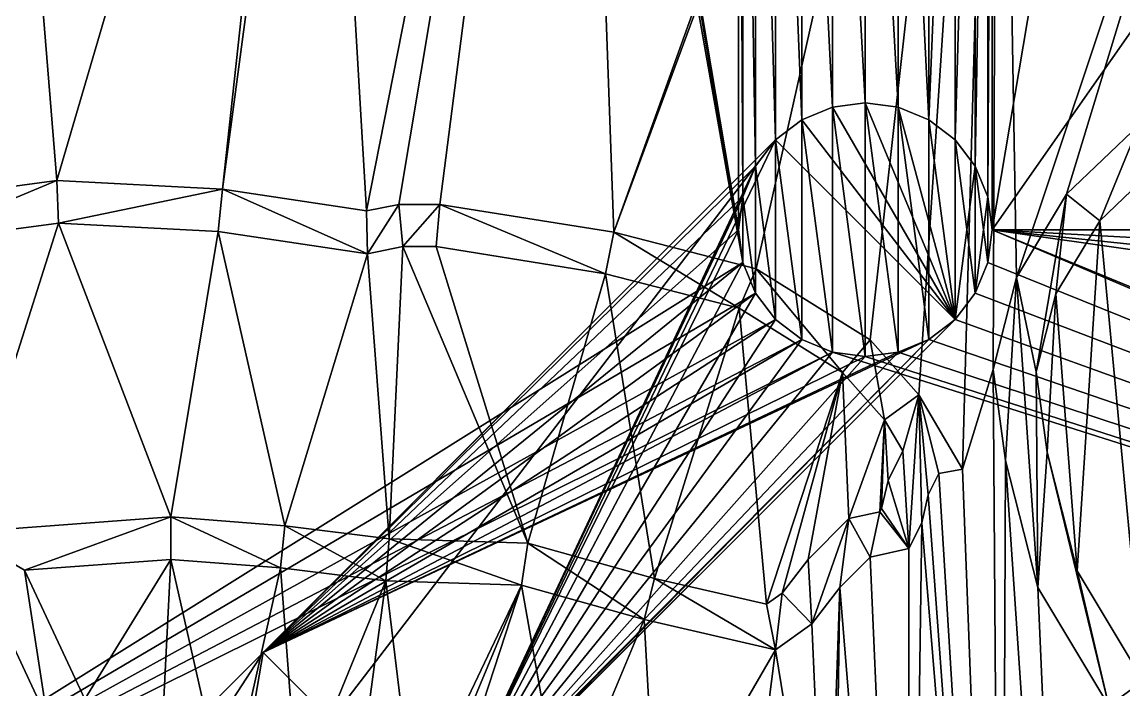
# Model space of a CAD drawing. Extents: x 10 to 110, y 10 to 115.
# Drawn here: x 45.03 to 58.06, y 49.56 to 57.46 of the extents above; entities that cross this region are included whole.
import ezdxf

# ---------------------------------------------------------------- set-up
doc = ezdxf.new("R2010")
doc.units = 0
doc.header["$MEASUREMENT"] = 0
doc.layers.add('STL2DXF', color=7, linetype='Continuous')

msp = doc.modelspace()

# ---------------------------------------------------------------- linework, layer by layer
at = {"layer": 'STL2DXF'}
for points in [[(53.5, 65, 5.5), (43.375, 115, 5.5), (53.5, 55, 5.5)], [(43.375, 112.125, 5.5), (53.551, 54.612, 5.5), (43.375, 115, 5.5)], [(43.375, 115, 5.5), (53.551, 54.612, 5.5), (53.5, 55, 5.5)], [(66.625, 115, 5.5), (56.5, 65, 5.5), (56.5, 55, 5.5)], [(66.625, 115, 5.5), (56.5, 55, 5.5), (63.5, 65, 5.5)], [(43.375, 112.125, 5.5), (41.175, 46.875, 5.5), (53.551, 54.612, 5.5)], [(51.569, 67.749, -0.6), (70, 105, -0.6), (52.028, 54.969, -0.6)], [(52.028, 54.969, -0.6), (70, 105, -0.6), (56.569, 67.249, -0.6)], [(49.102, 55.224, -0.6), (48.569, 64.249, -0.6), (51.569, 67.749, -0.6)], [(49.102, 55.224, -0.6), (51.569, 67.749, -0.6), (49.484, 55.3, -0.6)], [(49.484, 55.3, -0.6), (51.569, 67.749, -0.6), (49.967, 55.3, -0.6)], [(49.967, 55.3, -0.6), (51.569, 67.749, -0.6), (52.028, 54.969, -0.6)], [(52.028, 54.969, -0.6), (56.569, 67.249, -0.6), (53.708, 54.537, -0.6)], [(53.708, 54.537, -0.6), (56.569, 67.249, -0.6), (55.056, 53.697, -0.6)], [(55.056, 53.697, -0.6), (56.569, 67.249, -0.6), (55.635, 53.048, -0.6)], [(55.635, 53.048, -0.6), (56.569, 67.249, -0.6), (56.15, 52.17, -0.6)], [(56.15, 52.17, -0.6), (56.569, 67.249, -0.6), (56.513, 53.347, -0.6)], [(56.569, 67.249, -0.6), (56.787, 54.435, -0.6), (56.513, 53.347, -0.6)], [(56.787, 54.435, -0.6), (56.569, 67.249, -0.6), (60.069, 64.249, -0.6)], [(43.53, 55.326, -0.6), (44.569, 66.249, -0.6), (45.438, 55.58, -0.6)], [(45.438, 55.58, -0.6), (44.569, 66.249, -0.6), (48.569, 66.249, -0.6)], [(45.438, 55.58, -0.6), (48.569, 66.249, -0.6), (47.397, 55.478, -0.6)], [(47.397, 55.478, -0.6), (48.569, 66.249, -0.6), (48.569, 64.249, -0.6)], [(53.551, 55.388, 5.5), (53.5, 65, 5.5), (53.5, 55, 5.5)], [(53.5, 65, 5.5), (53.551, 55.388, 5.5), (53.551, 64.612, 5.5)], [(56.449, 64.612, 5.5), (56.449, 55.388, 5.5), (56.5, 65, 5.5)], [(56.5, 65, 5.5), (56.449, 55.388, 5.5), (56.5, 55, 5.5)], [(63.5, 65, 5.5), (56.5, 55, 5.5), (63.5, 55, 5.5)], [(53.551, 64.612, 5.5), (53.551, 55.388, 5.5), (53.701, 55.75, 5.5)], [(53.551, 64.612, 5.5), (53.701, 55.75, 5.5), (53.701, 64.25, 5.5)], [(56.299, 64.25, 5.5), (56.299, 55.75, 5.5), (56.449, 64.612, 5.5)], [(56.449, 64.612, 5.5), (56.299, 55.75, 5.5), (56.449, 55.388, 5.5)], [(47.397, 55.478, -0.6), (48.569, 64.249, -0.6), (49.102, 55.224, -0.6)], [(53.701, 64.25, 5.5), (53.701, 55.75, 5.5), (53.939, 56.061, 5.5)], [(53.701, 64.25, 5.5), (53.939, 56.061, 5.5), (53.939, 63.939, 5.5)], [(56.061, 63.939, 5.5), (56.061, 56.061, 5.5), (56.299, 64.25, 5.5)], [(56.299, 64.25, 5.5), (56.061, 56.061, 5.5), (56.299, 55.75, 5.5)], [(56.787, 54.435, -0.6), (60.069, 64.249, -0.6), (57.378, 55.421, -0.6)], [(57.378, 55.421, -0.6), (60.069, 64.249, -0.6), (58.237, 56.242, -0.6)], [(53.939, 63.939, 5.5), (53.939, 56.061, 5.5), (54.25, 56.299, 5.5)], [(53.939, 63.939, 5.5), (54.25, 56.299, 5.5), (54.25, 63.701, 5.5)], [(55.75, 63.701, 5.5), (55.75, 56.299, 5.5), (56.061, 63.939, 5.5)], [(56.061, 63.939, 5.5), (55.75, 56.299, 5.5), (56.061, 56.061, 5.5)], [(54.25, 63.701, 5.5), (54.25, 56.299, 5.5), (54.612, 56.449, 5.5)], [(54.25, 63.701, 5.5), (54.612, 56.449, 5.5), (54.612, 63.551, 5.5)], [(55.388, 63.551, 5.5), (55.75, 56.299, 5.5), (55.75, 63.701, 5.5)], [(54.612, 63.551, 5.5), (54.612, 56.449, 5.5), (55, 56.5, 5.5)], [(54.612, 63.551, 5.5), (55, 56.5, 5.5), (55, 63.5, 5.5)], [(55, 63.5, 5.5), (55.388, 56.449, 5.5), (55.388, 63.551, 5.5)], [(55, 63.5, 5.5), (55, 56.5, 5.5), (55.388, 56.449, 5.5)], [(55.388, 63.551, 5.5), (55.388, 56.449, 5.5), (55.75, 56.299, 5.5)], [(54.25, 56.299, 5.5), (54.612, 56.449), (54.25, 56.299)], [(54.612, 56.449), (54.25, 56.299, 5.5), (54.612, 56.449, 5.5)], [(54.25, 56.299, 5.5), (54.612, 53.551, 5.5), (54.612, 56.449, 5.5)], [(56.061, 53.939), (54.25, 56.299), (54.612, 56.449)], [(54.25, 56.299), (56.061, 53.939), (54.612, 56.449)], [(54.612, 56.449, 5.5), (54.25, 56.299), (54.612, 56.449)], [(54.25, 56.299), (54.612, 56.449, 5.5), (54.25, 56.299, 5.5)], [(54.612, 56.449, 5.5), (55, 56.5), (54.612, 56.449)], [(55, 56.5), (54.612, 56.449, 5.5), (55, 56.5, 5.5)], [(54.612, 56.449, 5.5), (55, 53.5, 5.5), (55, 56.5, 5.5)], [(56.061, 53.939), (54.612, 56.449), (55, 56.5)], [(54.612, 56.449), (56.061, 53.939), (55, 56.5)], [(55, 56.5, 5.5), (54.612, 56.449), (55, 56.5)], [(54.612, 56.449), (55, 56.5, 5.5), (54.612, 56.449, 5.5)], [(54.612, 56.449, 5.5), (54.612, 53.551, 5.5), (55, 53.5, 5.5)], [(55, 56.5, 5.5), (55.388, 56.449), (55, 56.5)], [(55.388, 56.449), (55, 56.5, 5.5), (55.388, 56.449, 5.5)], [(55, 56.5, 5.5), (55, 53.5, 5.5), (55.388, 53.551, 5.5)], [(55, 56.5, 5.5), (55.388, 53.551, 5.5), (55.388, 56.449, 5.5)], [(56.061, 53.939), (55, 56.5), (55.388, 56.449)], [(55, 56.5), (56.061, 53.939), (55.388, 56.449)], [(55.388, 56.449, 5.5), (55, 56.5), (55.388, 56.449)], [(55, 56.5), (55.388, 56.449, 5.5), (55, 56.5, 5.5)], [(55.388, 56.449), (55.75, 56.299, 5.5), (55.75, 56.299)], [(55.75, 56.299, 5.5), (55.388, 56.449), (55.388, 56.449, 5.5)], [(55.388, 56.449, 5.5), (55.388, 53.551, 5.5), (55.75, 53.701, 5.5)], [(55.388, 56.449, 5.5), (55.75, 53.701, 5.5), (55.75, 56.299, 5.5)], [(56.061, 53.939), (55.388, 56.449), (55.75, 56.299)], [(55.388, 56.449), (56.061, 53.939), (55.75, 56.299)], [(55.75, 56.299, 5.5), (55.388, 56.449), (55.75, 56.299)], [(55.388, 56.449), (55.75, 56.299, 5.5), (55.388, 56.449, 5.5)], [(53.939, 56.061), (54.25, 56.299, 5.5), (54.25, 56.299)], [(54.25, 56.299, 5.5), (53.939, 56.061), (53.939, 56.061, 0.5)], [(54.25, 56.299, 5.5), (53.939, 56.061, 0.5), (53.939, 56.061, 5.5)], [(53.939, 56.061, 5.5), (54.25, 53.701, 5.5), (54.25, 56.299, 5.5)], [(56.061, 53.939), (53.939, 56.061), (54.25, 56.299)], [(53.939, 56.061), (56.061, 53.939), (54.25, 56.299)], [(54.25, 56.299, 5.5), (53.939, 56.061), (54.25, 56.299)], [(53.939, 56.061), (54.25, 56.299, 5.5), (53.939, 56.061, 0.5)], [(53.939, 56.061, 0.5), (54.25, 56.299, 5.5), (53.939, 56.061, 5.5)], [(54.25, 56.299, 5.5), (54.25, 53.701, 5.5), (54.612, 53.551, 5.5)], [(55.75, 56.299), (56.061, 56.061, 5.5), (56.061, 56.061)], [(56.061, 56.061, 5.5), (55.75, 56.299), (55.75, 56.299, 5.5)], [(55.75, 56.299, 5.5), (55.75, 53.701, 5.5), (56.061, 53.939, 5.5)], [(55.75, 56.299, 5.5), (56.061, 53.939, 5.5), (56.061, 56.061, 5.5)], [(56.061, 53.939), (55.75, 56.299), (56.061, 56.061)], [(55.75, 56.299), (56.061, 53.939), (56.061, 56.061)], [(56.061, 56.061, 5.5), (55.75, 56.299), (56.061, 56.061)], [(55.75, 56.299), (56.061, 56.061, 5.5), (55.75, 56.299, 5.5)], [(57.772, 55.106, -0.4), (57.378, 55.421, -0.4), (58.237, 56.242, -0.4)], [(58.237, 56.242, -0.4), (57.378, 55.421, -0.6), (58.237, 56.242, -0.6)], [(57.378, 55.421, -0.6), (58.237, 56.242, -0.4), (57.378, 55.421, -0.4)], [(57.772, 55.106, -0.4), (58.237, 56.242, -0.4), (58.337, 55.646, -0.4)], [(53.939, 56.061, 0.5), (37.879, 40), (53.939, 56.061)], [(37.879, 40), (53.939, 56.061, 0.5), (47.879, 50, 0.5)], [(37.879, 40), (40, 37.879), (53.939, 56.061)], [(53.939, 56.061), (40, 37.879), (56.061, 53.939)], [(47.879, 50, 0.5), (53.939, 56.061), (47.879, 50)], [(53.939, 56.061), (47.879, 50, 0.5), (53.939, 56.061, 0.5)], [(47.879, 50, 0.5), (53.701, 55.75, 0.5), (53.939, 56.061, 0.5)], [(50, 47.879), (47.879, 50), (53.939, 56.061)], [(53.701, 55.75, 0.5), (47.879, 50, 0.5), (53.939, 56.061, 0.5)], [(50, 47.879), (53.939, 56.061), (56.061, 53.939)], [(53.701, 55.75, 5.5), (53.939, 53.939, 5.5), (53.939, 56.061, 5.5)], [(53.939, 56.061, 5.5), (53.701, 55.75, 0.5), (53.701, 55.75, 5.5)], [(53.701, 55.75, 0.5), (53.939, 56.061, 5.5), (53.939, 56.061, 0.5)], [(53.939, 56.061, 0.5), (53.701, 55.75, 5.5), (53.701, 55.75, 0.5)], [(53.701, 55.75, 5.5), (53.939, 56.061, 0.5), (53.939, 56.061, 5.5)], [(53.939, 56.061, 5.5), (53.939, 53.939, 5.5), (54.25, 53.701, 5.5)], [(56.061, 56.061), (56.299, 55.75, 5.5), (56.299, 55.75)], [(56.299, 55.75, 5.5), (56.061, 56.061), (56.061, 56.061, 5.5)], [(56.061, 56.061, 5.5), (56.061, 53.939, 5.5), (56.299, 54.25, 5.5)], [(56.061, 56.061, 5.5), (56.299, 54.25, 5.5), (56.299, 55.75, 5.5)], [(56.061, 53.939), (56.061, 56.061), (56.299, 55.75)], [(56.061, 56.061), (56.061, 53.939), (56.299, 54.25)], [(56.061, 56.061), (56.299, 54.25), (56.299, 55.75)], [(56.061, 56.061, 5.5), (56.299, 55.75), (56.299, 55.75, 5.5)], [(56.299, 55.75), (56.061, 56.061, 5.5), (56.061, 56.061)], [(47.879, 50, 0.5), (50, 47.879, 0.5), (53.701, 55.75, 0.5)], [(53.551, 55.388, 0.5), (47.879, 50, 0.5), (53.701, 55.75, 0.5)], [(53.701, 55.75, 0.5), (50, 47.879, 0.5), (53.551, 55.388, 0.5)], [(53.551, 55.388, 5.5), (53.701, 54.25, 5.5), (53.701, 55.75, 5.5)], [(53.701, 55.75, 5.5), (53.551, 55.388, 0.5), (53.551, 55.388, 5.5)], [(53.551, 55.388, 0.5), (53.701, 55.75, 5.5), (53.701, 55.75, 0.5)], [(53.701, 55.75, 0.5), (53.551, 55.388, 5.5), (53.551, 55.388, 0.5)], [(53.551, 55.388, 5.5), (53.701, 55.75, 0.5), (53.701, 55.75, 5.5)], [(53.701, 55.75, 5.5), (53.701, 54.25, 5.5), (53.939, 53.939, 5.5)], [(56.061, 53.939), (56.299, 55.75), (56.299, 54.25)], [(56.299, 55.75), (56.449, 55.388, 5.5), (56.449, 55.388)], [(56.449, 55.388, 5.5), (56.299, 55.75), (56.299, 55.75, 5.5)], [(56.299, 55.75, 5.5), (56.299, 54.25, 5.5), (56.449, 54.612, 5.5)], [(56.299, 55.75, 5.5), (56.449, 54.612, 5.5), (56.449, 55.388, 5.5)], [(56.299, 54.25), (56.299, 55.75), (56.449, 55.388)], [(56.299, 55.75), (56.299, 54.25), (56.449, 54.612)], [(56.299, 55.75), (56.449, 54.612), (56.449, 55.388)], [(56.299, 55.75, 5.5), (56.449, 55.388), (56.449, 55.388, 5.5)], [(56.449, 55.388), (56.299, 55.75, 5.5), (56.299, 55.75)], [(58.286, 49.667, -0.6), (57.772, 55.106, -0.6), (58.337, 55.646, -0.6)], [(57.772, 55.106, -0.6), (58.337, 55.646, -0.4), (58.337, 55.646, -0.6)], [(58.337, 55.646, -0.4), (57.772, 55.106, -0.6), (57.772, 55.106, -0.4)], [(43.653, 54.838, -0.4), (43.53, 55.326, -0.4), (45.438, 55.58, -0.4)], [(45.438, 55.58, -0.6), (43.53, 55.326, -0.4), (43.53, 55.326, -0.6)], [(43.53, 55.326, -0.4), (45.438, 55.58, -0.6), (45.438, 55.58, -0.4)], [(43.653, 54.838, -0.4), (45.438, 55.58, -0.4), (45.458, 55.078, -0.4)], [(45.458, 55.078, -0.4), (45.438, 55.58, -0.4), (47.397, 55.478, -0.4)], [(47.397, 55.478, -0.6), (45.438, 55.58, -0.4), (45.438, 55.58, -0.6)], [(45.438, 55.58, -0.4), (47.397, 55.478, -0.6), (47.397, 55.478, -0.4)], [(45.458, 55.078, -0.4), (47.397, 55.478, -0.4), (47.347, 54.98, -0.4)], [(47.347, 54.98, -0.4), (47.397, 55.478, -0.4), (49.115, 54.716, -0.4)], [(49.115, 54.716, -0.4), (47.397, 55.478, -0.4), (49.102, 55.224, -0.4)], [(49.102, 55.224, -0.6), (47.397, 55.478, -0.4), (47.397, 55.478, -0.6)], [(47.397, 55.478, -0.4), (49.102, 55.224, -0.6), (49.102, 55.224, -0.4)], [(47.879, 50, 0.5), (53.551, 55.388, 0.5), (53.5, 55, 0.5)], [(53.551, 55.388, 0.5), (50, 47.879, 0.5), (53.5, 55, 0.5)], [(53.551, 54.612, 5.5), (53.551, 55.388, 5.5), (53.5, 55, 5.5)], [(53.551, 55.388, 5.5), (53.5, 55, 0.5), (53.5, 55, 5.5)], [(53.5, 55, 0.5), (53.551, 55.388, 5.5), (53.551, 55.388, 0.5)], [(53.551, 55.388, 0.5), (53.5, 55, 5.5), (53.5, 55, 0.5)], [(53.5, 55, 5.5), (53.551, 55.388, 0.5), (53.551, 55.388, 5.5)], [(53.551, 55.388, 5.5), (53.551, 54.612, 5.5), (53.701, 54.25, 5.5)], [(56.299, 54.25), (56.449, 55.388), (56.449, 54.612)], [(56.449, 55.388), (56.5, 55, 5.5), (56.5, 55)], [(56.5, 55, 5.5), (56.449, 55.388), (56.449, 55.388, 5.5)], [(56.449, 55.388, 5.5), (56.449, 54.612, 5.5), (56.5, 55, 5.5)], [(56.449, 54.612), (56.449, 55.388), (56.5, 55)], [(56.449, 55.388), (56.449, 54.612), (56.5, 55)], [(56.449, 55.388, 5.5), (56.5, 55), (56.5, 55, 5.5)], [(56.5, 55), (56.449, 55.388, 5.5), (56.449, 55.388)], [(57.378, 55.421, -0.4), (57.021, 53.319, -0.4), (56.787, 54.435, -0.4)], [(57.378, 55.421, -0.6), (56.787, 54.435, -0.4), (56.787, 54.435, -0.6)], [(56.787, 54.435, -0.4), (57.378, 55.421, -0.6), (57.378, 55.421, -0.4)], [(57.021, 53.319, -0.4), (57.378, 55.421, -0.4), (57.253, 54.241, -0.4)], [(57.253, 54.241, -0.4), (57.378, 55.421, -0.4), (57.772, 55.106, -0.4)], [(49.115, 54.716, -0.4), (49.102, 55.224, -0.4), (49.484, 55.3, -0.4)], [(49.484, 55.3, -0.4), (49.102, 55.224, -0.6), (49.484, 55.3, -0.6)], [(49.102, 55.224, -0.6), (49.484, 55.3, -0.4), (49.102, 55.224, -0.4)], [(49.115, 54.716, -0.4), (49.484, 55.3, -0.4), (49.533, 54.8, -0.4)], [(49.533, 54.8, -0.4), (49.484, 55.3, -0.4), (49.967, 55.3, -0.4)], [(49.967, 55.3, -0.6), (49.484, 55.3, -0.4), (49.484, 55.3, -0.6)], [(49.484, 55.3, -0.4), (49.967, 55.3, -0.6), (49.967, 55.3, -0.4)], [(49.533, 54.8, -0.4), (49.967, 55.3, -0.4), (49.927, 54.8, -0.4)], [(49.927, 54.8, -0.4), (49.967, 55.3, -0.4), (51.926, 54.479, -0.4)], [(51.926, 54.479, -0.4), (49.967, 55.3, -0.4), (52.028, 54.969, -0.4)], [(52.028, 54.969, -0.6), (49.967, 55.3, -0.4), (49.967, 55.3, -0.6)], [(49.967, 55.3, -0.4), (52.028, 54.969, -0.6), (52.028, 54.969, -0.4)], [(44.297, 51.42, -0.6), (43.653, 54.838, -0.6), (45.458, 55.078, -0.6)], [(43.653, 54.838, -0.4), (45.458, 55.078, -0.6), (43.653, 54.838, -0.6)], [(45.458, 55.078, -0.6), (43.653, 54.838, -0.4), (45.458, 55.078, -0.4)], [(44.297, 51.42, -0.6), (45.458, 55.078, -0.6), (46.788, 51.603, -0.6)], [(46.788, 51.603, -0.6), (45.458, 55.078, -0.6), (47.347, 54.98, -0.6)], [(45.458, 55.078, -0.4), (47.347, 54.98, -0.6), (45.458, 55.078, -0.6)], [(47.347, 54.98, -0.6), (45.458, 55.078, -0.4), (47.347, 54.98, -0.4)], [(53.551, 54.612, 0.5), (47.879, 50, 0.5), (53.5, 55, 0.5)], [(50, 47.879, 0.5), (53.551, 54.612, 0.5), (53.5, 55, 0.5)], [(53.5, 55, 5.5), (53.551, 54.612, 0.5), (53.551, 54.612, 5.5)], [(53.551, 54.612, 0.5), (53.5, 55, 5.5), (53.5, 55, 0.5)], [(53.5, 55, 0.5), (53.551, 54.612, 5.5), (53.551, 54.612, 0.5)], [(53.551, 54.612, 5.5), (53.5, 55, 0.5), (53.5, 55, 5.5)], [(56.5, 55), (56.449, 54.612, 5.5), (56.449, 54.612)], [(56.449, 54.612, 5.5), (56.5, 55), (56.5, 55, 5.5)], [(56.449, 54.612, 5.5), (75.625, 46.875, 5.5), (56.5, 55, 5.5)], [(56.5, 55, 5.5), (56.449, 54.612), (56.449, 54.612, 5.5)], [(56.449, 54.612), (56.5, 55, 5.5), (56.5, 55)], [(56.5, 55, 5.5), (75.625, 46.875, 5.5), (68.625, 50, 5.5)], [(56.5, 55, 5.5), (68.625, 50, 5.5), (63.939, 53.939, 5.5)], [(56.5, 55, 5.5), (63.939, 53.939, 5.5), (63.701, 54.25, 5.5)], [(56.5, 55, 5.5), (63.701, 54.25, 5.5), (63.551, 54.612, 5.5)], [(56.5, 55, 5.5), (63.551, 54.612, 5.5), (63.5, 55, 5.5)], [(57.507, 50.965, -0.6), (57.253, 54.241, -0.6), (57.772, 55.106, -0.6)], [(57.253, 54.241, -0.4), (57.772, 55.106, -0.6), (57.253, 54.241, -0.6)], [(57.772, 55.106, -0.6), (57.253, 54.241, -0.4), (57.772, 55.106, -0.4)], [(57.507, 50.965, -0.6), (57.772, 55.106, -0.6), (58.286, 49.667, -0.6)], [(46.788, 51.603, -0.6), (47.347, 54.98, -0.6), (48.134, 51.497, -0.6)], [(48.134, 51.497, -0.6), (47.347, 54.98, -0.6), (49.115, 54.716, -0.6)], [(47.347, 54.98, -0.4), (49.115, 54.716, -0.6), (47.347, 54.98, -0.6)], [(49.115, 54.716, -0.6), (47.347, 54.98, -0.4), (49.115, 54.716, -0.4)], [(51.926, 54.479, -0.4), (52.028, 54.969, -0.4), (53.509, 54.072, -0.4)], [(53.509, 54.072, -0.4), (52.028, 54.969, -0.4), (53.708, 54.537, -0.4)], [(53.708, 54.537, -0.6), (52.028, 54.969, -0.4), (52.028, 54.969, -0.6)], [(52.028, 54.969, -0.4), (53.708, 54.537, -0.6), (53.708, 54.537, -0.4)], [(49.369, 51.346, -0.6), (49.115, 54.716, -0.6), (49.533, 54.8, -0.6)], [(49.115, 54.716, -0.6), (49.533, 54.8, -0.4), (49.533, 54.8, -0.6)], [(49.533, 54.8, -0.4), (49.115, 54.716, -0.6), (49.115, 54.716, -0.4)], [(49.369, 51.346, -0.6), (49.533, 54.8, -0.6), (51.011, 51.294, -0.6)], [(51.011, 51.294, -0.6), (49.533, 54.8, -0.6), (49.927, 54.8, -0.6)], [(49.533, 54.8, -0.4), (49.927, 54.8, -0.6), (49.533, 54.8, -0.6)], [(49.927, 54.8, -0.6), (49.533, 54.8, -0.4), (49.927, 54.8, -0.4)], [(51.011, 51.294, -0.6), (49.927, 54.8, -0.6), (51.926, 54.479, -0.6)], [(49.927, 54.8, -0.4), (51.926, 54.479, -0.6), (49.927, 54.8, -0.6)], [(51.926, 54.479, -0.6), (49.927, 54.8, -0.4), (51.926, 54.479, -0.4)], [(53.551, 54.612, 5.5), (41.175, 46.875, 5.5), (53.701, 54.25, 5.5)], [(53.701, 54.25, 0.5), (47.879, 50, 0.5), (53.551, 54.612, 0.5)], [(48.134, 51.497, -0.6), (49.115, 54.716, -0.6), (49.369, 51.346, -0.6)], [(53.551, 54.612, 0.5), (50, 47.879, 0.5), (53.701, 54.25, 0.5)], [(53.551, 54.612, 5.5), (53.701, 54.25, 0.5), (53.701, 54.25, 5.5)], [(53.701, 54.25, 0.5), (53.551, 54.612, 5.5), (53.551, 54.612, 0.5)], [(53.551, 54.612, 0.5), (53.701, 54.25, 5.5), (53.701, 54.25, 0.5)], [(53.701, 54.25, 5.5), (53.551, 54.612, 0.5), (53.551, 54.612, 5.5)], [(56.449, 54.612), (56.299, 54.25, 5.5), (56.299, 54.25)], [(56.299, 54.25, 5.5), (56.449, 54.612), (56.449, 54.612, 5.5)], [(56.299, 54.25, 5.5), (75.625, 46.875, 5.5), (56.449, 54.612, 5.5)], [(56.449, 54.612, 5.5), (56.299, 54.25), (56.299, 54.25, 5.5)], [(56.299, 54.25), (56.449, 54.612, 5.5), (56.449, 54.612)], [(51.011, 51.294, -0.6), (51.926, 54.479, -0.6), (52.508, 50.874, -0.6)], [(52.508, 50.874, -0.6), (51.926, 54.479, -0.6), (53.509, 54.072, -0.6)], [(51.926, 54.479, -0.4), (53.509, 54.072, -0.6), (51.926, 54.479, -0.6)], [(53.509, 54.072, -0.6), (51.926, 54.479, -0.4), (53.509, 54.072, -0.4)], [(53.509, 54.072, -0.4), (53.708, 54.537, -0.4), (54.731, 53.311, -0.4)], [(54.731, 53.311, -0.4), (53.708, 54.537, -0.4), (55.056, 53.697, -0.4)], [(55.056, 53.697, -0.6), (53.708, 54.537, -0.4), (53.708, 54.537, -0.6)], [(53.708, 54.537, -0.4), (55.056, 53.697, -0.6), (55.056, 53.697, -0.4)], [(56.787, 54.435, -0.4), (56.659, 52.272, -0.4), (56.513, 53.347, -0.4)], [(56.787, 54.435, -0.6), (56.513, 53.347, -0.4), (56.513, 53.347, -0.6)], [(56.513, 53.347, -0.4), (56.787, 54.435, -0.6), (56.787, 54.435, -0.4)], [(56.659, 52.272, -0.4), (56.787, 54.435, -0.4), (57.041, 50.771, -0.4)], [(57.041, 50.771, -0.4), (56.787, 54.435, -0.4), (57.021, 53.319, -0.4)], [(53.701, 54.25, 5.5), (41.175, 46.875, 5.5), (53.939, 53.939, 5.5)], [(53.939, 53.939, 0.5), (47.879, 50, 0.5), (53.701, 54.25, 0.5)], [(53.701, 54.25, 0.5), (50, 47.879, 0.5), (53.939, 53.939, 0.5)], [(53.701, 54.25, 5.5), (53.939, 53.939, 0.5), (53.939, 53.939, 5.5)], [(53.939, 53.939, 0.5), (53.701, 54.25, 5.5), (53.701, 54.25, 0.5)], [(53.701, 54.25, 0.5), (53.939, 53.939, 5.5), (53.939, 53.939, 0.5)], [(53.939, 53.939, 5.5), (53.701, 54.25, 0.5), (53.701, 54.25, 5.5)], [(56.299, 54.25), (56.061, 53.939, 0.5), (56.061, 53.939)], [(56.061, 53.939, 0.5), (56.299, 54.25), (56.061, 53.939, 5.5)], [(56.061, 53.939, 5.5), (56.299, 54.25), (56.299, 54.25, 5.5)], [(56.061, 53.939, 5.5), (75.625, 46.875, 5.5), (56.299, 54.25, 5.5)], [(56.299, 54.25, 5.5), (56.061, 53.939, 0.5), (56.061, 53.939, 5.5)], [(56.061, 53.939, 0.5), (56.299, 54.25, 5.5), (56.061, 53.939)], [(56.061, 53.939), (56.299, 54.25, 5.5), (56.299, 54.25)], [(57.253, 54.241, -0.6), (57.151, 52.368, -0.6), (57.021, 53.319, -0.6)], [(57.021, 53.319, -0.4), (57.253, 54.241, -0.6), (57.021, 53.319, -0.6)], [(57.253, 54.241, -0.6), (57.021, 53.319, -0.4), (57.253, 54.241, -0.4)], [(57.151, 52.368, -0.6), (57.253, 54.241, -0.6), (57.507, 50.965, -0.6)], [(52.508, 50.874, -0.6), (53.509, 54.072, -0.6), (53.831, 50.57, -0.6)], [(53.831, 50.57, -0.6), (53.509, 54.072, -0.6), (54.731, 53.311, -0.6)], [(53.509, 54.072, -0.4), (54.731, 53.311, -0.6), (53.509, 54.072, -0.6)], [(54.731, 53.311, -0.6), (53.509, 54.072, -0.4), (54.731, 53.311, -0.4)], [(40, 37.879), (47, 44.875, 0.5), (56.061, 53.939)], [(53.939, 53.939, 5.5), (41.175, 46.875, 5.5), (54.25, 53.701, 5.5)], [(47, 44.875, 0.5), (55.75, 53.701, 0.5), (56.061, 53.939, 0.5)], [(56.061, 53.939), (47, 44.875, 0.5), (56.061, 53.939, 0.5)], [(54.25, 53.701, 0.5), (47.879, 50, 0.5), (53.939, 53.939, 0.5)], [(56.061, 53.939), (50, 47.879, 0.5), (50, 47.879)], [(50, 47.879, 0.5), (56.061, 53.939), (56.061, 53.939, 0.5)], [(53.939, 53.939, 0.5), (50, 47.879, 0.5), (54.25, 53.701, 0.5)], [(55.75, 53.701, 0.5), (50, 47.879, 0.5), (56.061, 53.939, 0.5)], [(54.25, 53.701, 5.5), (53.939, 53.939, 0.5), (54.25, 53.701, 0.5)], [(53.939, 53.939, 0.5), (54.25, 53.701, 5.5), (53.939, 53.939, 5.5)], [(53.939, 53.939, 0.5), (54.25, 53.701, 5.5), (54.25, 53.701, 0.5)], [(54.25, 53.701, 5.5), (53.939, 53.939, 0.5), (53.939, 53.939, 5.5)], [(56.061, 53.939, 5.5), (55.75, 53.701, 0.5), (56.061, 53.939, 0.5)], [(55.75, 53.701, 0.5), (56.061, 53.939, 5.5), (55.75, 53.701, 5.5)], [(55.75, 53.701, 5.5), (75.625, 46.875, 5.5), (56.061, 53.939, 5.5)], [(55.75, 53.701, 0.5), (56.061, 53.939, 5.5), (56.061, 53.939, 0.5)], [(56.061, 53.939, 5.5), (55.75, 53.701, 0.5), (55.75, 53.701, 5.5)], [(54.25, 53.701, 5.5), (41.175, 46.875, 5.5), (54.612, 53.551, 5.5)], [(47, 44.875, 0.5), (47.879, 50, 0.5), (55.75, 53.701, 0.5)], [(55.75, 53.701, 0.5), (47.879, 50, 0.5), (55.388, 53.551, 0.5)], [(54.612, 53.551, 0.5), (47.879, 50, 0.5), (54.25, 53.701, 0.5)], [(54.25, 53.701, 0.5), (50, 47.879, 0.5), (54.612, 53.551, 0.5)], [(55.388, 53.551, 0.5), (50, 47.879, 0.5), (55.75, 53.701, 0.5)], [(54.612, 53.551, 5.5), (54.25, 53.701, 0.5), (54.612, 53.551, 0.5)], [(54.25, 53.701, 0.5), (54.612, 53.551, 5.5), (54.25, 53.701, 5.5)], [(54.25, 53.701, 5.5), (54.612, 53.551, 0.5), (54.25, 53.701, 0.5)], [(54.612, 53.551, 0.5), (54.25, 53.701, 5.5), (54.612, 53.551, 5.5)], [(54.731, 53.311, -0.4), (55.056, 53.697, -0.4), (55.229, 52.752, -0.4)], [(55.229, 52.752, -0.4), (55.056, 53.697, -0.4), (55.635, 53.048, -0.4)], [(55.635, 53.048, -0.4), (55.056, 53.697, -0.6), (55.635, 53.048, -0.6)], [(55.056, 53.697, -0.6), (55.635, 53.048, -0.4), (55.056, 53.697, -0.4)], [(55.75, 53.701, 5.5), (55.388, 53.551, 0.5), (55.75, 53.701, 0.5)], [(55.388, 53.551, 0.5), (55.75, 53.701, 5.5), (55.388, 53.551, 5.5)], [(55.388, 53.551, 5.5), (75.625, 46.875, 5.5), (55.75, 53.701, 5.5)], [(55.388, 53.551, 0.5), (55.75, 53.701, 5.5), (55.75, 53.701, 0.5)], [(55.75, 53.701, 5.5), (55.388, 53.551, 0.5), (55.388, 53.551, 5.5)], [(54.612, 53.551, 5.5), (41.175, 46.875, 5.5), (75.625, 46.875, 5.5)], [(55.388, 53.551, 0.5), (47.879, 50, 0.5), (55, 53.5, 0.5)], [(55, 53.5, 0.5), (47.879, 50, 0.5), (54.612, 53.551, 0.5)], [(54.612, 53.551, 0.5), (50, 47.879, 0.5), (55, 53.5, 0.5)], [(55, 53.5, 0.5), (50, 47.879, 0.5), (55.388, 53.551, 0.5)], [(55, 53.5, 5.5), (54.612, 53.551, 0.5), (55, 53.5, 0.5)], [(54.612, 53.551, 0.5), (55, 53.5, 5.5), (54.612, 53.551, 5.5)], [(54.612, 53.551, 5.5), (75.625, 46.875, 5.5), (55, 53.5, 5.5)], [(54.612, 53.551, 0.5), (55, 53.5, 5.5), (55, 53.5, 0.5)], [(55, 53.5, 5.5), (54.612, 53.551, 0.5), (54.612, 53.551, 5.5)], [(55.388, 53.551, 5.5), (55, 53.5, 0.5), (55.388, 53.551, 0.5)], [(55, 53.5, 0.5), (55.388, 53.551, 5.5), (55, 53.5, 5.5)], [(55, 53.5, 5.5), (75.625, 46.875, 5.5), (55.388, 53.551, 5.5)], [(55, 53.5, 0.5), (55.388, 53.551, 5.5), (55.388, 53.551, 0.5)], [(55.388, 53.551, 5.5), (55, 53.5, 0.5), (55, 53.5, 5.5)], [(53.831, 50.57, -0.6), (54.731, 53.311, -0.6), (54.018, 50.703, -0.6)], [(54.018, 50.703, -0.6), (54.731, 53.311, -0.6), (54.323, 51.101, -0.6)], [(54.323, 51.101, -0.6), (54.731, 53.311, -0.6), (54.806, 51.584, -0.6)], [(54.806, 51.584, -0.6), (54.731, 53.311, -0.6), (55.229, 52.752, -0.6)], [(54.731, 53.311, -0.6), (55.229, 52.752, -0.4), (55.229, 52.752, -0.6)], [(55.229, 52.752, -0.4), (54.731, 53.311, -0.6), (54.731, 53.311, -0.4)], [(56.608, 40.135, -0.6), (56.15, 52.17, -0.6), (56.513, 53.347, -0.6)], [(56.513, 53.347, -0.6), (56.659, 52.272, -0.4), (56.659, 52.272, -0.6)], [(56.659, 52.272, -0.4), (56.513, 53.347, -0.6), (56.513, 53.347, -0.4)], [(56.608, 40.135, -0.6), (56.513, 53.347, -0.6), (56.659, 52.272, -0.6)], [(57.041, 50.771, -0.4), (57.021, 53.319, -0.4), (57.151, 52.368, -0.4)], [(57.151, 52.368, -0.4), (57.021, 53.319, -0.6), (57.151, 52.368, -0.6)], [(57.021, 53.319, -0.6), (57.151, 52.368, -0.4), (57.021, 53.319, -0.4)], [(55.229, 52.752, -0.4), (55.635, 53.048, -0.4), (55.444, 52.385, -0.4)], [(55.444, 52.385, -0.4), (55.635, 53.048, -0.4), (55.514, 51.229, -0.4)], [(55.514, 51.229, -0.4), (55.635, 53.048, -0.4), (55.667, 51.534, -0.4)], [(55.667, 51.534, -0.4), (55.635, 53.048, -0.4), (55.743, 51.865, -0.4)], [(55.743, 51.865, -0.4), (55.635, 53.048, -0.4), (55.87, 52.119, -0.4)], [(55.87, 52.119, -0.4), (55.635, 53.048, -0.4), (56.15, 52.17, -0.4)], [(56.15, 52.17, -0.4), (55.635, 53.048, -0.6), (56.15, 52.17, -0.6)], [(55.635, 53.048, -0.6), (56.15, 52.17, -0.4), (55.635, 53.048, -0.4)], [(54.806, 51.584, -0.6), (55.229, 52.752, -0.6), (55.173, 51.665, -0.6)], [(55.173, 51.665, -0.6), (55.229, 52.752, -0.6), (55.193, 51.705, -0.6)], [(55.193, 51.705, -0.6), (55.229, 52.752, -0.6), (55.269, 52.035, -0.6)], [(55.269, 52.035, -0.6), (55.229, 52.752, -0.6), (55.444, 52.385, -0.6)], [(55.229, 52.752, -0.6), (55.444, 52.385, -0.4), (55.444, 52.385, -0.6)], [(55.444, 52.385, -0.4), (55.229, 52.752, -0.6), (55.229, 52.752, -0.4)], [(55.514, 51.229, -0.4), (55.269, 52.035, -0.4), (55.444, 52.385, -0.4)], [(55.444, 52.385, -0.6), (55.269, 52.035, -0.4), (55.269, 52.035, -0.6)], [(55.269, 52.035, -0.4), (55.444, 52.385, -0.6), (55.444, 52.385, -0.4)], [(56.608, 40.135, -0.6), (56.659, 52.272, -0.6), (57.55, 39.066, -0.6)], [(56.659, 52.272, -0.6), (57.041, 50.771, -0.4), (57.041, 50.771, -0.6)], [(57.041, 50.771, -0.4), (56.659, 52.272, -0.6), (56.659, 52.272, -0.4)], [(57.55, 39.066, -0.6), (56.659, 52.272, -0.6), (57.041, 50.771, -0.6)], [(57.041, 50.771, -0.4), (57.151, 52.368, -0.4), (57.881, 49.371, -0.4)], [(57.881, 49.371, -0.4), (57.151, 52.368, -0.4), (57.507, 50.965, -0.4)], [(57.507, 50.965, -0.4), (57.151, 52.368, -0.6), (57.507, 50.965, -0.6)], [(57.151, 52.368, -0.6), (57.507, 50.965, -0.4), (57.151, 52.368, -0.4)], [(55.87, 52.119, -0.4), (56.15, 52.17, -0.6), (55.87, 52.119, -0.6)], [(56.15, 52.17, -0.6), (55.87, 52.119, -0.4), (56.15, 52.17, -0.4)], [(56.608, 40.135, -0.6), (55.87, 52.119, -0.6), (56.15, 52.17, -0.6)], [(55.514, 51.229, -0.4), (55.193, 51.705, -0.4), (55.269, 52.035, -0.4)], [(55.269, 52.035, -0.6), (55.193, 51.705, -0.4), (55.193, 51.705, -0.6)], [(55.193, 51.705, -0.4), (55.269, 52.035, -0.6), (55.269, 52.035, -0.4)], [(55.743, 51.865, -0.4), (55.87, 52.119, -0.6), (55.743, 51.865, -0.6)], [(55.87, 52.119, -0.6), (55.743, 51.865, -0.4), (55.87, 52.119, -0.4)], [(56.608, 40.135, -0.6), (55.743, 51.865, -0.6), (55.87, 52.119, -0.6)], [(55.667, 51.534, -0.4), (55.743, 51.865, -0.6), (55.667, 51.534, -0.6)], [(55.743, 51.865, -0.6), (55.667, 51.534, -0.4), (55.743, 51.865, -0.4)], [(56.608, 40.135, -0.6), (55.667, 51.534, -0.6), (55.743, 51.865, -0.6)], [(46.788, 51.603, -0.4), (45.056, 50.974, -0.4), (44.297, 51.42, -0.4)], [(46.788, 51.603, -0.6), (44.297, 51.42, -0.4), (44.297, 51.42, -0.6)], [(44.297, 51.42, -0.4), (46.788, 51.603, -0.6), (46.788, 51.603, -0.4)], [(45.056, 50.974, -0.4), (46.788, 51.603, -0.4), (46.787, 51.102, -0.4)], [(46.787, 51.102, -0.4), (46.788, 51.603, -0.4), (48.084, 51, -0.4)], [(48.084, 51, -0.4), (46.788, 51.603, -0.4), (48.134, 51.497, -0.4)], [(48.134, 51.497, -0.6), (46.788, 51.603, -0.4), (46.788, 51.603, -0.6)], [(46.788, 51.603, -0.4), (48.134, 51.497, -0.6), (48.134, 51.497, -0.4)], [(55.056, 51.127, -0.4), (54.806, 51.584, -0.4), (55.173, 51.665, -0.4)], [(55.173, 51.665, -0.4), (54.806, 51.584, -0.6), (55.173, 51.665, -0.6)], [(54.806, 51.584, -0.6), (55.173, 51.665, -0.4), (54.806, 51.584, -0.4)], [(55.056, 51.127, -0.4), (55.173, 51.665, -0.4), (55.514, 51.229, -0.4)], [(55.514, 51.229, -0.4), (55.173, 51.665, -0.4), (55.193, 51.705, -0.4)], [(55.193, 51.705, -0.6), (55.173, 51.665, -0.4), (55.173, 51.665, -0.6)], [(55.173, 51.665, -0.4), (55.193, 51.705, -0.6), (55.193, 51.705, -0.4)], [(48.084, 51, -0.4), (48.134, 51.497, -0.4), (49.331, 50.847, -0.4)], [(49.331, 50.847, -0.4), (48.134, 51.497, -0.4), (49.369, 51.346, -0.4)], [(49.369, 51.346, -0.6), (48.134, 51.497, -0.4), (48.134, 51.497, -0.6)], [(48.134, 51.497, -0.4), (49.369, 51.346, -0.6), (49.369, 51.346, -0.4)], [(54.369, 50.338, -0.4), (54.323, 51.101, -0.4), (54.806, 51.584, -0.4)], [(54.806, 51.584, -0.6), (54.323, 51.101, -0.4), (54.323, 51.101, -0.6)], [(54.323, 51.101, -0.4), (54.806, 51.584, -0.6), (54.806, 51.584, -0.4)], [(54.369, 50.338, -0.4), (54.806, 51.584, -0.4), (54.7, 50.771, -0.4)], [(54.7, 50.771, -0.4), (54.806, 51.584, -0.4), (55.056, 51.127, -0.4)], [(55.514, 51.229, -0.4), (55.667, 51.534, -0.6), (55.514, 51.229, -0.6)], [(55.667, 51.534, -0.6), (55.514, 51.229, -0.4), (55.667, 51.534, -0.4)], [(55.514, 40.72, -0.6), (55.514, 51.229, -0.6), (55.667, 51.534, -0.6)], [(55.514, 40.72, -0.6), (55.667, 51.534, -0.6), (56.608, 40.135, -0.6)], [(44.297, 51.42, -0.6), (45.301, 38.967, -0.6), (44.219, 39.255, -0.6)], [(45.301, 38.967, -0.6), (44.297, 51.42, -0.6), (45.328, 49.21, -0.6)], [(45.056, 50.974, -0.4), (45.328, 49.21, -0.4), (44.297, 51.42, -0.4)], [(44.297, 51.42, -0.6), (45.328, 49.21, -0.4), (45.328, 49.21, -0.6)], [(45.328, 49.21, -0.4), (44.297, 51.42, -0.6), (44.297, 51.42, -0.4)], [(49.331, 50.847, -0.4), (49.369, 51.346, -0.4), (50.934, 50.796, -0.4)], [(50.934, 50.796, -0.4), (49.369, 51.346, -0.4), (51.011, 51.294, -0.4)], [(51.011, 51.294, -0.6), (49.369, 51.346, -0.4), (49.369, 51.346, -0.6)], [(49.369, 51.346, -0.4), (51.011, 51.294, -0.6), (51.011, 51.294, -0.4)], [(50.934, 50.796, -0.4), (51.011, 51.294, -0.4), (52.384, 50.389, -0.4)], [(52.384, 50.389, -0.4), (51.011, 51.294, -0.4), (52.508, 50.874, -0.4)], [(52.508, 50.874, -0.6), (51.011, 51.294, -0.4), (51.011, 51.294, -0.6)], [(51.011, 51.294, -0.4), (52.508, 50.874, -0.6), (52.508, 50.874, -0.4)], [(55.056, 51.127, -0.6), (55.514, 51.229, -0.4), (55.514, 51.229, -0.6)], [(55.514, 51.229, -0.4), (55.056, 51.127, -0.6), (55.056, 51.127, -0.4)], [(55.514, 40.72, -0.6), (55.056, 51.127, -0.6), (55.514, 51.229, -0.6)], [(45.056, 50.974, -0.4), (46.787, 51.102, -0.6), (45.056, 50.974, -0.6)], [(46.787, 51.102, -0.6), (45.056, 50.974, -0.4), (46.787, 51.102, -0.4)], [(46.787, 51.102, -0.6), (45.769, 49.448, -0.6), (45.056, 50.974, -0.6)], [(45.769, 49.448, -0.6), (46.787, 51.102, -0.6), (46.634, 48.048, -0.6)], [(46.634, 48.048, -0.6), (46.787, 51.102, -0.6), (47.448, 48.175, -0.6)], [(46.787, 51.102, -0.4), (48.084, 51, -0.6), (46.787, 51.102, -0.6)], [(48.084, 51, -0.6), (46.787, 51.102, -0.4), (48.084, 51, -0.4)], [(47.448, 48.175, -0.6), (46.787, 51.102, -0.6), (48.084, 51, -0.6)], [(54.369, 50.338, -0.4), (54.018, 50.703, -0.4), (54.323, 51.101, -0.4)], [(54.323, 51.101, -0.6), (54.018, 50.703, -0.4), (54.018, 50.703, -0.6)], [(54.018, 50.703, -0.4), (54.323, 51.101, -0.6), (54.323, 51.101, -0.4)], [(54.7, 50.771, -0.4), (55.056, 51.127, -0.6), (54.7, 50.771, -0.6)], [(55.056, 51.127, -0.6), (54.7, 50.771, -0.4), (55.056, 51.127, -0.4)], [(55.514, 40.72, -0.6), (54.7, 50.771, -0.6), (55.056, 51.127, -0.6)], [(45.328, 49.21, -0.4), (45.056, 50.974, -0.4), (45.769, 49.448, -0.4)], [(45.769, 49.448, -0.4), (45.056, 50.974, -0.6), (45.769, 49.448, -0.6)], [(45.056, 50.974, -0.6), (45.769, 49.448, -0.4), (45.056, 50.974, -0.4)], [(47.448, 48.175, -0.6), (48.084, 51, -0.6), (48.288, 48.303, -0.6)], [(48.084, 51, -0.4), (49.331, 50.847, -0.6), (48.084, 51, -0.6)], [(49.331, 50.847, -0.6), (48.084, 51, -0.4), (49.331, 50.847, -0.4)], [(48.288, 48.303, -0.6), (48.084, 51, -0.6), (49.331, 50.847, -0.6)], [(57.881, 49.371, -0.4), (57.507, 50.965, -0.4), (58.286, 49.667, -0.4)], [(58.286, 49.667, -0.4), (57.507, 50.965, -0.6), (58.286, 49.667, -0.6)], [(57.507, 50.965, -0.6), (58.286, 49.667, -0.4), (57.507, 50.965, -0.4)], [(48.288, 48.303, -0.6), (49.331, 50.847, -0.6), (48.975, 48.226, -0.6)], [(48.975, 48.226, -0.6), (49.331, 50.847, -0.6), (49.662, 48.124, -0.6)], [(49.331, 50.847, -0.4), (50.934, 50.796, -0.6), (49.331, 50.847, -0.6)], [(50.934, 50.796, -0.6), (49.331, 50.847, -0.4), (50.934, 50.796, -0.4)], [(49.662, 48.124, -0.6), (49.331, 50.847, -0.6), (50.934, 50.796, -0.6)], [(52.384, 50.389, -0.4), (52.508, 50.874, -0.4), (53.937, 50.033, -0.4)], [(53.937, 50.033, -0.4), (52.508, 50.874, -0.4), (53.831, 50.57, -0.4)], [(53.831, 50.57, -0.6), (52.508, 50.874, -0.4), (52.508, 50.874, -0.6)], [(52.508, 50.874, -0.4), (53.831, 50.57, -0.6), (53.831, 50.57, -0.4)], [(49.662, 48.124, -0.6), (50.934, 50.796, -0.6), (49.865, 48.226, -0.6)], [(49.865, 48.226, -0.6), (50.934, 50.796, -0.6), (50.094, 48.226, -0.6)], [(50.094, 48.226, -0.6), (50.934, 50.796, -0.6), (51.418, 48.074, -0.6)], [(50.934, 50.796, -0.4), (52.384, 50.389, -0.6), (50.934, 50.796, -0.6)], [(52.384, 50.389, -0.6), (50.934, 50.796, -0.4), (52.384, 50.389, -0.4)], [(51.418, 48.074, -0.6), (50.934, 50.796, -0.6), (52.384, 50.389, -0.6)], [(53.937, 50.033, -0.4), (53.831, 50.57, -0.4), (54.018, 50.703, -0.4)], [(54.018, 50.703, -0.4), (53.831, 50.57, -0.6), (54.018, 50.703, -0.6)], [(53.831, 50.57, -0.6), (54.018, 50.703, -0.4), (53.831, 50.57, -0.4)], [(53.937, 50.033, -0.4), (54.018, 50.703, -0.4), (54.369, 50.338, -0.4)], [(54.369, 50.338, -0.4), (54.7, 50.771, -0.6), (54.369, 50.338, -0.6)], [(54.7, 50.771, -0.6), (54.369, 50.338, -0.4), (54.7, 50.771, -0.4)], [(54.547, 46.318, -0.6), (54.369, 50.338, -0.6), (54.7, 50.771, -0.6)], [(54.547, 46.318, -0.6), (54.7, 50.771, -0.6), (54.624, 45.733, -0.6)], [(55.514, 40.72, -0.6), (54.624, 45.733, -0.6), (54.7, 50.771, -0.6)], [(57.041, 50.771, -0.6), (57.881, 49.371, -0.4), (57.881, 49.371, -0.6)], [(57.881, 49.371, -0.4), (57.041, 50.771, -0.6), (57.041, 50.771, -0.4)], [(57.55, 39.066, -0.6), (57.041, 50.771, -0.6), (57.881, 49.371, -0.6)], [(51.418, 48.074, -0.6), (52.384, 50.389, -0.6), (52.537, 47.616, -0.6)], [(52.384, 50.389, -0.4), (53.937, 50.033, -0.6), (52.384, 50.389, -0.6)], [(53.937, 50.033, -0.6), (52.384, 50.389, -0.4), (53.937, 50.033, -0.4)], [(52.537, 47.616, -0.6), (52.384, 50.389, -0.6), (53.937, 50.033, -0.6)], [(53.937, 50.033, -0.6), (54.369, 50.338, -0.4), (54.369, 50.338, -0.6)], [(54.369, 50.338, -0.4), (53.937, 50.033, -0.6), (53.937, 50.033, -0.4)], [(54.547, 46.318, -0.6), (53.937, 50.033, -0.6), (54.369, 50.338, -0.6)], [(37.879, 40, 0.5), (40, 37.879, 0.5), (47.879, 50, 0.5)], [(37.879, 40, 0.5), (47.879, 50), (37.879, 40)], [(47.879, 50), (37.879, 40, 0.5), (47.879, 50, 0.5)], [(47.879, 50), (40, 37.879), (37.879, 40)], [(37.879, 40), (47.879, 50, 0.5), (37.879, 40, 0.5)], [(42.754, 44.875, 0.5), (37.879, 40, 0.5), (47.879, 50, 0.5)], [(47.879, 50, 0.5), (40, 37.879, 0.5), (50, 47.879, 0.5)], [(40, 37.879), (47.879, 50), (50, 47.879)], [(47.879, 50, 0.5), (47, 44.875, 0.5), (42.754, 44.875, 0.5)], [(52.537, 47.616, -0.6), (53.937, 50.033, -0.6), (53.555, 47.005, -0.6)], [(53.555, 47.005, -0.6), (53.937, 50.033, -0.6), (54.547, 46.318, -0.6)], [(57.881, 49.371, -0.4), (58.286, 49.667, -0.4), (58.975, 48.124, -0.4)]]:
    msp.add_3dface(points, dxfattribs=at)

doc.saveas('drawing.dxf')
